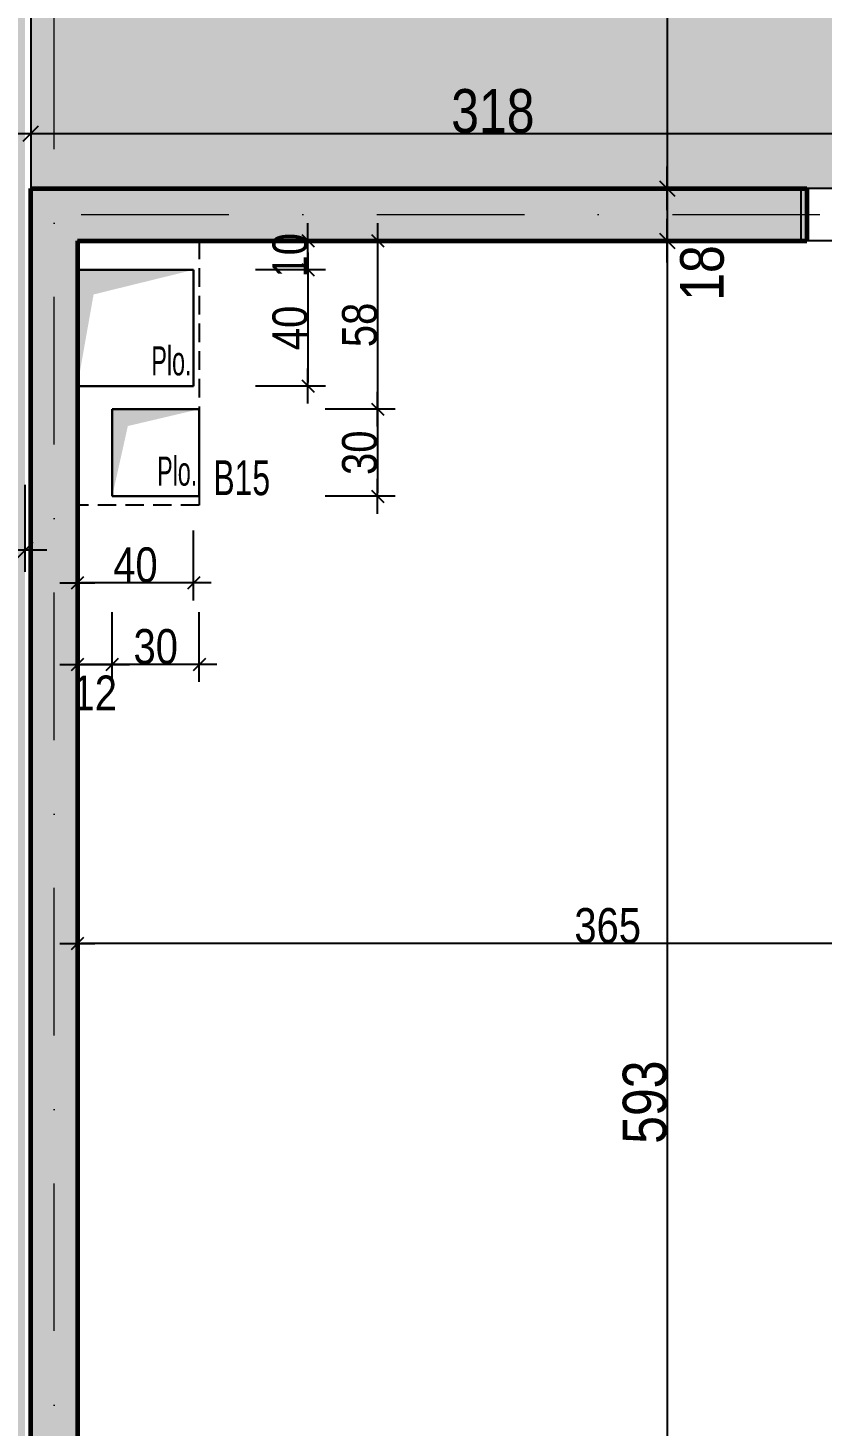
# Model space of a CAD drawing. Header units: millimetres. Extents: x 0 to 26881, y -27198 to -22998.
# Drawn here: x 21309.2 to 21582.5, y -24979.4 to -24498.2 of the extents above; entities that cross this region are included whole.
import ezdxf

# ---------------------------------------------------------------- set-up
doc = ezdxf.new("R2010")
doc.units = ezdxf.units.MM
for name, pattern in [('CACHE', [9.524999999999999, 6.35, -3.175]), ('CACHEX2', [19.049999999999997, 12.7, -6.35]), ('TIRETPTX2', [50.8, 25.4, -12.7, 0, -12.7])]:
    doc.linetypes.add(name, pattern=pattern)
for name, color, linetype in [('01_cote_gen', 4, 'Continuous'), ('01_linteaux', 2, 'Continuous'), ('01_murs_sup', 2, 'CACHEX2'), ('01_poch_murs', 253, 'Continuous'), ('01_resv', 32, 'Continuous'), ('01_texte', 230, 'Continuous'), ('AA_COTES', 2, 'Continuous')]:
    doc.layers.add(name, color=color, linetype=linetype)
doc.layers.add('01_murs_coup', color=5, linetype='Continuous', lineweight=60)
doc.layers.add('01_tram_axes', color=2, linetype='TIRETPTX2', lineweight=9)
doc.styles.add('STYLE2', font='ARIALN.TTF')
doc.dimstyles.new('JB50', dxfattribs={"dimscale": 0.1, "dimtxt": 150, "dimasz": 15, "dimexe": 0.1, "dimexo": 0.1, "dimgap": 0.09, "dimtad": 1, "dimdec": 1, "dimdsep": 46, "dimtxsty": 'STYLE2', "dimblk1": 'BOND_G', "dimblk2": 'BOND_D', "dimsah": 1, "dimcen": 1.5, "dimdle": 0.01, "dimse1": 1, "dimse2": 1, "dimclrd": 4, "dimclre": 2, "dimclrt": 6, "dimazin": 2, "dimtfac": 2.333333333333333, "dimtdec": 1, "dimtix": 1, "dimtmove": 2, "dimatfit": 3, "dimldrblk": 'BOND_G', "dimfxl": 1, "dimtolj": 1, "dimtzin": 0, "dimarcsym": 0})
doc.dimstyles.new('JB50res', dxfattribs={"dimscale": 0.1, "dimtxt": 120, "dimasz": 12, "dimexe": 0.1, "dimexo": 0.1, "dimgap": 0.09, "dimtad": 1, "dimdec": 1, "dimdsep": 46, "dimtxsty": 'STYLE2', "dimblk1": 'BOND_G', "dimblk2": 'BOND_D', "dimsah": 1, "dimcen": 1.5, "dimdle": 0.01, "dimse1": 1, "dimse2": 1, "dimclrd": 4, "dimclre": 2, "dimclrt": 6, "dimazin": 2, "dimtfac": 2.333333333333333, "dimtdec": 1, "dimtix": 1, "dimtmove": 2, "dimatfit": 3, "dimldrblk": 'BOND_G', "dimfxl": 1, "dimtolj": 1, "dimtzin": 0, "dimarcsym": 0})

# ---------------------------------------------------------------- blocks, each defined once
blk = doc.blocks.new('BOND_G')
at = {"layer": 'AA_COTES', "color": 0}
for p, q in [((0, -5), (0, 14.99999999999999)), ((5, 0), (-5, 0)), ((1.767766952966312, 1.767766952966312), (-1.767766952966426, -1.767766952966426))]:
    blk.add_line(p, q, dxfattribs=at)
blk = doc.blocks.new('BOND_D')
at = {"layer": 'AA_COTES', "color": 0}
for p, q in [((0, 5), (0, -15)), ((5, 0), (-5, 0)), ((-1.767766952966312, -1.767766952966312), (1.767766952966426, 1.767766952966426))]:
    blk.add_line(p, q, dxfattribs=at)
blk = doc.blocks.new('*D2658')
at = {"layer": '01_cote_gen', "color": 4, "lineweight": -2, "transparency": 16777216}
blk.add_line((21306.72003222393, -24677.92587362898), (21293.72003222393, -24677.92587362898), dxfattribs=at)
at = {"layer": 'Defpoints', "color": 0, "transparency": 16777216}
for p in [(21292.22003222393, -24662.1052872217), (21308.22003222393, -24662.1052872217), (21292.22003222393, -24677.92587362898)]:
    blk.add_point(p, dxfattribs=at)
at = {"layer": '01_cote_gen', "color": 4, "lineweight": -2, "transparency": 16777216, "xscale": 1.5, "yscale": 1.5, "zscale": 1.5, "rotation": 180}
blk.add_blockref('BOND_D', (21292.22003222393, -24677.92587362898), dxfattribs=at)
at = {"layer": '01_cote_gen', "color": 4, "lineweight": -2, "transparency": 16777216, "xscale": 1.5, "yscale": 1.5, "zscale": 1.5}
blk.add_blockref('BOND_G', (21308.22003222393, -24677.92587362898), dxfattribs=at)
at = {"layer": '01_cote_gen', "color": 6, "transparency": 16777216, "insert": (21277.72001498553, -24692.03396053171), "char_height": 15, "attachment_point": 5, "style": 'STYLE2'}
blk.add_mtext('\\A1;16', dxfattribs=at)
blk = doc.blocks.new('*D2695')
at = {"layer": '01_cote_gen', "color": 4, "lineweight": -2, "ltscale": 0.1, "transparency": 16777216}
blk.add_line((21529.18629989924, -24424.91393011009), (21529.18629989924, -24551.91393010791), dxfattribs=at)
at = {"layer": 'Defpoints', "color": 0, "ltscale": 0.1, "transparency": 16777216}
for p in [(21536.47510400478, -24423.41393011009), (21491.93248431692, -24553.41393010791), (21529.18629989924, -24553.41393010791)]:
    blk.add_point(p, dxfattribs=at)
at = {"layer": '01_cote_gen', "color": 4, "lineweight": -2, "ltscale": 0.1, "transparency": 16777216, "xscale": 1.5, "yscale": 1.5, "zscale": 1.5}
for name, p, rotation in [('BOND_G', (21529.18629989924, -24423.41393011009), 90), ('BOND_D', (21529.18629989924, -24553.41393010791), 270)]:
    blk.add_blockref(name, p, dxfattribs=dict(at, rotation=rotation))
at = {"layer": '01_cote_gen', "color": 6, "ltscale": 0.1, "transparency": 16777216, "insert": (21521.51870508342, -24474.11452187175), "char_height": 15, "attachment_point": 5, "rotation": 90, "style": 'STYLE2'}
blk.add_mtext('\\A1;130', dxfattribs=at)
blk = doc.blocks.new('*D2679')
at = {"layer": '01_cote_gen', "color": 4, "lineweight": -2, "ltscale": 0.1, "transparency": 16777216}
blk.add_line((21529.18629989924, -24554.91393010791), (21529.18629989924, -24569.91393010798), dxfattribs=at)
at = {"layer": 'Defpoints', "color": 0, "ltscale": 0.1, "transparency": 16777216}
for p in [(21491.93248431692, -24553.41393010791), (21490.54023354801, -24571.41393010798), (21529.18629989924, -24571.41393010798)]:
    blk.add_point(p, dxfattribs=at)
at = {"layer": '01_cote_gen', "color": 4, "lineweight": -2, "ltscale": 0.1, "transparency": 16777216, "xscale": 1.5, "yscale": 1.5, "zscale": 1.5}
for name, p, rotation in [('BOND_G', (21529.18629989924, -24553.41393010791), 90), ('BOND_D', (21529.18629989924, -24571.41393010798), 270)]:
    blk.add_blockref(name, p, dxfattribs=dict(at, rotation=rotation))
at = {"layer": '01_cote_gen', "color": 6, "ltscale": 0.1, "transparency": 16777216, "insert": (21541.27290466866, -24582.53514350766), "char_height": 15, "attachment_point": 5, "rotation": 90, "style": 'STYLE2'}
blk.add_mtext('\\A1;18', dxfattribs=at)
blk = doc.blocks.new('*D2680')
at = {"layer": '01_cote_gen', "color": 4, "lineweight": -2, "ltscale": 0.1, "transparency": 16777216}
blk.add_line((21529.18629989925, -24572.91393010798), (21529.18629989924, -25162.91393011008), dxfattribs=at)
at = {"layer": 'Defpoints', "color": 0, "ltscale": 0.1, "transparency": 16777216}
for p in [(21490.54023354801, -24571.41393010798), (21508.63592616137, -25164.41393011008), (21529.18629989924, -25164.41393011008)]:
    blk.add_point(p, dxfattribs=at)
at = {"layer": '01_cote_gen', "color": 4, "lineweight": -2, "ltscale": 0.1, "transparency": 16777216, "xscale": 1.5, "yscale": 1.5, "zscale": 1.5}
for name, p, rotation in [('BOND_G', (21529.18629989925, -24571.41393010798), 90), ('BOND_D', (21529.18629989924, -25164.41393011008), 270)]:
    blk.add_blockref(name, p, dxfattribs=dict(at, rotation=rotation))
at = {"layer": '01_cote_gen', "color": 6, "ltscale": 0.1, "transparency": 16777216, "insert": (21521.51870508342, -24867.91393010903), "char_height": 15, "attachment_point": 5, "rotation": 90, "style": 'STYLE2'}
blk.add_mtext('\\A1;593', dxfattribs=at)
blk = doc.blocks.new('*D3520')
at = {"layer": '01_cote_gen', "color": 4, "lineweight": -2, "ltscale": 0.1, "transparency": 16777216}
blk.add_line((21311.72003215151, -24534.50470549986), (21626.72003214593, -24534.50470549986), dxfattribs=at)
at = {"layer": 'Defpoints', "color": 0, "ltscale": 0.1, "transparency": 16777216}
for p in [(21628.22003214593, -24534.50470549986), (21310.22003215151, -24539.94767353433), (21628.22003214593, -24544.55341939174)]:
    blk.add_point(p, dxfattribs=at)
at = {"layer": '01_cote_gen', "color": 4, "lineweight": -2, "ltscale": 0.1, "transparency": 16777216, "xscale": 1.5, "yscale": 1.5, "zscale": 1.5, "rotation": 180}
blk.add_blockref('BOND_G', (21310.22003215151, -24534.50470549986), dxfattribs=at)
at = {"layer": '01_cote_gen', "color": 4, "lineweight": -2, "ltscale": 0.1, "transparency": 16777216, "xscale": 1.5, "yscale": 1.5, "zscale": 1.5}
blk.add_blockref('BOND_D', (21628.22003214593, -24534.50470549986), dxfattribs=at)
at = {"layer": '01_cote_gen', "color": 6, "ltscale": 0.1, "transparency": 16777216, "insert": (21469.22003214873, -24526.83711068403), "char_height": 15, "attachment_point": 5, "style": 'STYLE2'}
blk.add_mtext('\\A1;318', dxfattribs=at)
blk = doc.blocks.new('*D3521')
at = {"layer": '01_cote_gen', "color": 4, "lineweight": -2, "ltscale": 0.1, "transparency": 16777216}
for p, q in [((21253.51967478677, -24551.91393010973), (21253.51967478677, -24550.41393010973)), ((21253.51967478677, -24553.41393010973), (21253.51967478677, -24568.39678038122)), ((21253.51967478677, -24569.89678038122), (21253.51967478677, -24571.39678038122))]:
    blk.add_line(p, q, dxfattribs=at)
at = {"layer": 'Defpoints', "color": 0, "ltscale": 0.1, "transparency": 16777216}
for p in [(21340.47778330051, -24553.41393010973), (21253.51967478677, -24568.39678038122), (21275.78433633334, -24568.39678038122)]:
    blk.add_point(p, dxfattribs=at)
at = {"layer": '01_cote_gen', "color": 4, "lineweight": -2, "ltscale": 0.1, "transparency": 16777216, "xscale": 1.5, "yscale": 1.5, "zscale": 1.5}
for name, p, rotation in [('BOND_G', (21253.51967478677, -24553.41393010973), 270), ('BOND_D', (21253.51967478677, -24568.39678038122), 90)]:
    blk.add_blockref(name, p, dxfattribs=dict(at, rotation=rotation))
at = {"layer": '01_cote_gen', "color": 6, "ltscale": 0.1, "transparency": 16777216, "insert": (21245.85207997095, -24560.90535524547), "char_height": 15, "attachment_point": 5, "rotation": 90, "style": 'STYLE2'}
blk.add_mtext('\\A1;15', dxfattribs=at)
blk = doc.blocks.new('*D3839')
at = {"layer": '01_resv', "color": 4, "lineweight": -2, "ltscale": 0.1, "transparency": 16777216}
blk.add_line((21690.04511690411, -24813.33264646216), (21327.42023529826, -24813.33264646216), dxfattribs=at)
at = {"layer": 'Defpoints', "color": 0, "ltscale": 0.1, "transparency": 16777216}
for p in [(21326.22023529826, -24795.33264646559), (21691.24511690411, -24795.33264646216), (21326.22023529826, -24813.33264646216)]:
    blk.add_point(p, dxfattribs=at)
at = {"layer": '01_resv', "color": 4, "lineweight": -2, "ltscale": 0.1, "transparency": 16777216, "xscale": 1.2, "yscale": 1.2, "zscale": 1.2, "rotation": 180}
blk.add_blockref('BOND_D', (21326.22023529826, -24813.33264646216), dxfattribs=at)
at = {"layer": '01_resv', "color": 4, "lineweight": -2, "ltscale": 0.1, "transparency": 16777216, "xscale": 1.2, "yscale": 1.2, "zscale": 1.2}
blk.add_blockref('BOND_G', (21691.24511690411, -24813.33264646216), dxfattribs=at)
at = {"layer": '01_resv', "color": 6, "ltscale": 0.1, "transparency": 16777216, "insert": (21508.73267610118, -24807.19677060951), "char_height": 12, "attachment_point": 5, "style": 'STYLE2'}
blk.add_mtext('\\A1;365', dxfattribs=at)
blk = doc.blocks.new('*D3840')
at = {"layer": '01_resv', "color": 4, "lineweight": -2, "ltscale": 0.1, "transparency": 16777216}
for p, q in [((21405.56999504726, -24570.21388597669), (21405.56999504726, -24569.01388597669)), ((21405.56999504725, -24581.43228856273), (21405.56999504726, -24571.41388597669)), ((21405.56999504725, -24582.63228856273), (21405.56999504725, -24583.83228856273))]:
    blk.add_line(p, q, dxfattribs=at)
at = {"layer": 'Defpoints', "color": 0, "ltscale": 0.1, "transparency": 16777216}
for p in [(21362.07936804743, -24571.41388597669), (21405.56999504726, -24571.41388597669), (21366.22023529651, -24581.43228856273)]:
    blk.add_point(p, dxfattribs=at)
at = {"layer": '01_resv', "color": 4, "lineweight": -2, "ltscale": 0.1, "transparency": 16777216, "xscale": 1.2, "yscale": 1.2, "zscale": 1.2}
for name, p, rotation in [('BOND_D', (21405.56999504726, -24571.41388597669), 270), ('BOND_G', (21405.56999504725, -24581.43228856273), 90)]:
    blk.add_blockref(name, p, dxfattribs=dict(at, rotation=rotation))
at = {"layer": '01_resv', "color": 6, "ltscale": 0.1, "transparency": 16777216, "insert": (21399.4341191946, -24576.4230872697), "char_height": 12, "attachment_point": 5, "rotation": 90, "style": 'STYLE2'}
blk.add_mtext('\\A1;10', dxfattribs=at)
blk = doc.blocks.new('*D3841')
at = {"layer": '01_resv', "color": 4, "lineweight": -2, "ltscale": 0.1, "transparency": 16777216}
blk.add_line((21405.56999504726, -24582.63228856273), (21405.56999504726, -24620.23228856272), dxfattribs=at)
at = {"layer": 'Defpoints', "color": 0, "ltscale": 0.1, "transparency": 16777216}
for p in [(21366.22023529651, -24581.43228856273), (21366.22023529651, -24621.43228856272), (21405.56999504726, -24621.43228856272)]:
    blk.add_point(p, dxfattribs=at)
at = {"layer": '01_resv', "color": 4, "lineweight": -2, "ltscale": 0.1, "transparency": 16777216, "xscale": 1.2, "yscale": 1.2, "zscale": 1.2}
for name, p, rotation in [('BOND_G', (21405.56999504726, -24581.43228856273), 90), ('BOND_D', (21405.56999504726, -24621.43228856272), 270)]:
    blk.add_blockref(name, p, dxfattribs=dict(at, rotation=rotation))
at = {"layer": '01_resv', "color": 6, "ltscale": 0.1, "transparency": 16777216, "insert": (21399.4341191946, -24601.43228856272), "char_height": 12, "attachment_point": 5, "rotation": 90, "style": 'STYLE2'}
blk.add_mtext('\\A1;40', dxfattribs=at)
blk = doc.blocks.new('*D3842')
at = {"layer": '01_resv', "color": 4, "lineweight": -2, "ltscale": 0.1, "transparency": 16777216}
blk.add_line((21365.02023529651, -24689.19014556441), (21327.42023529665, -24689.19014556441), dxfattribs=at)
at = {"layer": 'Defpoints', "color": 0, "ltscale": 0.1, "transparency": 16777216}
for p in [(21366.22023529651, -24621.43228856272), (21326.22023529665, -24624.00365566334), (21326.22023529665, -24689.19014556441)]:
    blk.add_point(p, dxfattribs=at)
at = {"layer": '01_resv', "color": 4, "lineweight": -2, "ltscale": 0.1, "transparency": 16777216, "xscale": 1.2, "yscale": 1.2, "zscale": 1.2, "rotation": 180}
blk.add_blockref('BOND_D', (21326.22023529665, -24689.19014556441), dxfattribs=at)
at = {"layer": '01_resv', "color": 4, "lineweight": -2, "ltscale": 0.1, "transparency": 16777216, "xscale": 1.2, "yscale": 1.2, "zscale": 1.2}
blk.add_blockref('BOND_G', (21366.22023529651, -24689.19014556441), dxfattribs=at)
at = {"layer": '01_resv', "color": 6, "ltscale": 0.1, "transparency": 16777216, "insert": (21346.22023529658, -24683.05426971175), "char_height": 12, "attachment_point": 5, "style": 'STYLE2'}
blk.add_mtext('\\A1;40', dxfattribs=at)
blk = doc.blocks.new('*D3843')
at = {"layer": '01_resv', "color": 4, "lineweight": -2, "ltscale": 0.1, "transparency": 16777216}
blk.add_line((21366.99551828277, -24717.29590505795), (21339.39551828277, -24717.29590505795), dxfattribs=at)
at = {"layer": 'Defpoints', "color": 0, "ltscale": 0.1, "transparency": 16777216}
for p in [(21338.19551828277, -24659.39159909834), (21368.19551828277, -24659.39159909834), (21338.19551828277, -24717.29590505795)]:
    blk.add_point(p, dxfattribs=at)
at = {"layer": '01_resv', "color": 4, "lineweight": -2, "ltscale": 0.1, "transparency": 16777216, "xscale": 1.2, "yscale": 1.2, "zscale": 1.2, "rotation": 180}
blk.add_blockref('BOND_D', (21338.19551828277, -24717.29590505795), dxfattribs=at)
at = {"layer": '01_resv', "color": 4, "lineweight": -2, "ltscale": 0.1, "transparency": 16777216, "xscale": 1.2, "yscale": 1.2, "zscale": 1.2}
blk.add_blockref('BOND_G', (21368.19551828277, -24717.29590505795), dxfattribs=at)
at = {"layer": '01_resv', "color": 6, "ltscale": 0.1, "transparency": 16777216, "insert": (21353.19551828277, -24711.16002920529), "char_height": 12, "attachment_point": 5, "style": 'STYLE2'}
blk.add_mtext('\\A1;30', dxfattribs=at)
blk = doc.blocks.new('*D3844')
at = {"layer": '01_resv', "color": 4, "lineweight": -2, "ltscale": 0.1, "transparency": 16777216}
blk.add_line((21336.99551828277, -24717.29590505795), (21327.42023529698, -24717.29590505795), dxfattribs=at)
at = {"layer": 'Defpoints', "color": 0, "ltscale": 0.1, "transparency": 16777216}
for p in [(21326.22023529698, -24659.39159909845), (21338.19551828277, -24659.39159909834), (21326.22023529698, -24717.29590505795)]:
    blk.add_point(p, dxfattribs=at)
at = {"layer": '01_resv', "color": 4, "lineweight": -2, "ltscale": 0.1, "transparency": 16777216, "xscale": 1.2, "yscale": 1.2, "zscale": 1.2, "rotation": 180}
blk.add_blockref('BOND_D', (21326.22023529698, -24717.29590505795), dxfattribs=at)
at = {"layer": '01_resv', "color": 4, "lineweight": -2, "ltscale": 0.1, "transparency": 16777216, "xscale": 1.2, "yscale": 1.2, "zscale": 1.2}
blk.add_blockref('BOND_G', (21338.19551828277, -24717.29590505795), dxfattribs=at)
at = {"layer": '01_resv', "color": 6, "ltscale": 0.1, "transparency": 16777216, "insert": (21332.20787678988, -24727.08657708041), "char_height": 12, "attachment_point": 5, "style": 'STYLE2'}
blk.add_mtext('\\A1;12', dxfattribs=at)
blk = doc.blocks.new('*D3845')
at = {"layer": '01_resv', "color": 4, "lineweight": -2, "ltscale": 0.1, "transparency": 16777216}
blk.add_line((21429.53743488216, -24572.61388597585), (21429.53743488216, -24628.19159909834), dxfattribs=at)
at = {"layer": 'Defpoints', "color": 0, "ltscale": 0.1, "transparency": 16777216}
for p in [(21424.62161077655, -24571.41388597585), (21368.19551828277, -24629.39159909834), (21429.53743488216, -24629.39159909834)]:
    blk.add_point(p, dxfattribs=at)
at = {"layer": '01_resv', "color": 4, "lineweight": -2, "ltscale": 0.1, "transparency": 16777216, "xscale": 1.2, "yscale": 1.2, "zscale": 1.2}
for name, p, rotation in [('BOND_G', (21429.53743488216, -24571.41388597585), 90), ('BOND_D', (21429.53743488216, -24629.39159909834), 270)]:
    blk.add_blockref(name, p, dxfattribs=dict(at, rotation=rotation))
at = {"layer": '01_resv', "color": 6, "ltscale": 0.1, "transparency": 16777216, "insert": (21423.40155902951, -24600.40274253709), "char_height": 12, "attachment_point": 5, "rotation": 90, "style": 'STYLE2'}
blk.add_mtext('\\A1;58', dxfattribs=at)
blk = doc.blocks.new('*D3846')
at = {"layer": '01_resv', "color": 4, "lineweight": -2, "ltscale": 0.1, "transparency": 16777216}
blk.add_line((21429.53743488216, -24630.59159909834), (21429.53743488216, -24658.19159909834), dxfattribs=at)
at = {"layer": 'Defpoints', "color": 0, "ltscale": 0.1, "transparency": 16777216}
for p in [(21411.53743488216, -24629.39159909834), (21368.19551828277, -24659.39159909834), (21429.53743488216, -24659.39159909834)]:
    blk.add_point(p, dxfattribs=at)
at = {"layer": '01_resv', "color": 4, "lineweight": -2, "ltscale": 0.1, "transparency": 16777216, "xscale": 1.2, "yscale": 1.2, "zscale": 1.2}
for name, p, rotation in [('BOND_G', (21429.53743488216, -24629.39159909834), 90), ('BOND_D', (21429.53743488216, -24659.39159909834), 270)]:
    blk.add_blockref(name, p, dxfattribs=dict(at, rotation=rotation))
at = {"layer": '01_resv', "color": 6, "ltscale": 0.1, "transparency": 16777216, "insert": (21423.40155902951, -24644.39159909834), "char_height": 12, "attachment_point": 5, "rotation": 90, "style": 'STYLE2'}
blk.add_mtext('\\A1;30', dxfattribs=at)

msp = doc.modelspace()

# ---------------------------------------------------------------- hatches: boundary and pattern name
at = {"layer": '01_murs_sup', "ltscale": 0.1}
h = msp.add_hatch(dxfattribs=at)
h.set_pattern_fill('DASH', color=256, scale=2.5, angle=135)
h.set_pattern_definition([(135, (-8664.741573914653, 5453.817157772795), (-11.22532015133644, 8.881784197001252e-16), [7.9375, -7.9375])])
h.paths.add_polyline_path([(20037.21940923445, -23796.41393011009), (19924.22033848561, -23796.41393011009), (19924.22033848561, -24268.41392967456), (19940.22033848561, -24268.41392967456), (19940.22033848561, -23812.41393011009), (20037.21940923445, -23812.41393011009)])
h.paths.add_polyline_path([(20337.21940923445, -23796.41393011009), (20237.21940923445, -23796.41393011009), (20237.21940923445, -23812.41393011009), (20337.21940923445, -23812.41393011009)])
h.paths.add_polyline_path([(20637.21940923445, -23796.41393011009), (20558.21970575739, -23796.41393011009), (20558.21970575739, -23596.41393011009), (20540.21970575739, -23596.41393011009), (20540.21970575739, -23796.41393011009), (20437.21940923445, -23796.41393011009), (20437.21940923445, -23812.41393011009), (20540.21970575738, -23812.41393011009), (20540.21970575738, -24457.4204008723), (20558.21970575738, -24457.4204008723), (20558.21970575738, -24423.4204008723), (20931.22075417563, -24423.4204008723), (20931.21962934305, -24405.39323137515), (20558.21970575738, -24405.41638696094), (20558.21970575738, -23812.41393011009), (20637.21940923445, -23812.41393011009)])
h.paths.add_polyline_path([(21037.21939117342, -23796.41393011009), (20837.21940923445, -23796.41393011009), (20837.21940923445, -23812.41393011009), (21037.21939117342, -23812.41393011009)])
h.paths.add_polyline_path([(21308.21968911029, -23596.41397941199), (21292.21968911029, -23596.41397941199), (21292.21968911029, -23796.41393011009), (21137.21939117342, -23796.41393011009), (21137.21939117342, -23812.41393011009), (21292.21968911028, -23812.41393011009), (21292.21968911028, -24405.41396151676), (21033.21965410959, -24405.41396151676), (21033.21965410959, -24423.413961552), (21308.21968911029, -24423.39677860973)])
h.paths.add_polyline_path([(21536.22003214656, -23796.41393011009), (21310.22003214663, -23796.41393011009), (21310.22003214897, -24423.41393011009), (21575.2200321461, -24423.41393011009), (21575.22003214593, -24405.41393011009), (21326.22003214891, -24405.41393011009), (21326.22003214668, -23812.41393011009), (21536.22003214663, -23812.41393011009)])
h.paths.add_polyline_path([(21794.22003214656, -23796.41393011009), (21636.22003214656, -23796.41393011009), (21636.22003214663, -23812.41393011009), (21794.22003214663, -23812.41393011009)])
h.paths.add_polyline_path([(22112.2200321469, -23796.41393011009), (21894.22003214656, -23796.41393011009), (21894.22003214663, -23812.41393011009), (22112.22003214696, -23812.41393011009)])
h.paths.add_polyline_path([(22349.22003214662, -23796.41393011016), (22212.220032147, -23796.4139301102), (22212.22003214707, -23812.4139301102), (22333.22003214668, -23812.41393011017), (22333.22003214688, -23863.41393011017), (22349.22003214688, -23863.41393011016)])
h.paths.add_polyline_path([(22349.22003214763, -24063.41393011016), (22333.22003214763, -24063.41393011017), (22333.22003214818, -24212.41393011017), (22349.22003214819, -24212.41393011016)])
h.paths.add_polyline_path([(22349.22003214857, -24312.41393011016), (22333.22003214856, -24312.41393011016), (22333.2200321492, -24481.41393011009), (21907.2200321492, -24481.4139301101), (21907.22003214895, -24416.41393011009), (21887.22003214895, -24416.41393011009), (21887.2200321492, -24481.4139301101), (21721.22003214919, -24481.4139301101), (21721.22003214891, -24405.41393011009), (21677.22003214593, -24405.41393011009), (21677.2200321461, -24423.41393011009), (21703.22003214898, -24423.41393011009), (21703.22003214947, -24553.41393011009), (21677.22003214602, -24553.4139301069), (21677.22003214619, -24571.4139301069), (21721.22003214953, -24571.41393011009), (21721.22003214926, -24499.4139301101), (21887.22003214926, -24499.41393011009), (21887.22003214951, -24564.4139301101), (21907.22003214951, -24564.4139301101), (21907.22003214926, -24499.4139301101), (22333.22003214926, -24499.41393011009), (22333.22003214989, -24667.41393011016), (22349.2200321499, -24667.41393011016)])
h.paths.add_polyline_path([(22349.22003215028, -24767.41393011016), (22333.22003215027, -24767.41393011017), (22333.22003215063, -24863.41393011017), (22349.22003215063, -24863.41393011016)])
h.paths.add_polyline_path([(21575.22003214602, -24553.4139301069), (21310.22003215181, -24553.41393011009), (21310.22003215181, -25180.41393011009), (21571.2200321518, -25180.41393011009), (21571.22003215173, -25164.41393011009), (21326.22003215166, -25164.41393011009), (21326.2200321461, -24571.41393011009), (21575.22003214619, -24571.4139301069)])
h.paths.add_polyline_path([(21308.22003214607, -24568.39678038121), (21069.22002096718, -24568.39678038121), (21069.22002096718, -24586.39678038121), (21292.22003214607, -24586.39678038121), (21292.22003214607, -24926.39678038121), (20952.22002783533, -24926.39678038121), (20952.22004051615, -24586.39677987164), (20967.22002083231, -24586.39678038121), (20967.22002083231, -24568.39678038121), (20869.22002083231, -24568.39678038121), (20869.22002083231, -24586.39678038121), (20932.22003443682, -24586.39678038121), (20932.22003443682, -24749.39678172238), (20707.21968876748, -24749.39678172238), (20707.21968876748, -24586.39678038121), (20767.22002083231, -24586.39678038121), (20767.22002083231, -24568.39678038121), (20687.21968876748, -24568.39678038121), (20687.21968876748, -24989.38875761353), (20913.18241445045, -24989.38875761353), (20913.18240829581, -25154.38876009204), (20688.21970566856, -25154.38875171237), (20688.21970566856, -25338.38873337051), (20706.21970566856, -25338.38873337051), (20706.21970566856, -25174.38873565693), (20933.18244796749, -25174.38873565693), (20933.18243300495, -24946.40018040749), (21292.22003215386, -24946.39675681899), (21292.22003215217, -25219.41394693739), (21308.22003215217, -25219.41394693739)])
h.paths.add_polyline_path([(20932.22003369089, -24769.39678172238), (20932.2200303342, -24859.39678172238), (20707.21968876748, -24859.39678172238), (20707.21968876748, -24769.39678172238)], flags=16)
h.paths.add_polyline_path([(20932.22002958827, -24879.39678172238), (20932.22002783533, -24926.39678240376), (20913.18241680044, -24926.39678169373), (20913.18241519647, -24969.38875761353), (20707.21968876748, -24969.38874993095), (20707.21968876748, -24879.39678172238)], flags=16)
h.paths.add_polyline_path([(20558.21970575738, -24559.42043509289), (20540.21970575738, -24559.42043509289), (20540.21970575738, -24623.41393743654), (19940.22033848561, -24623.41393743652), (19940.22033848561, -24368.41392967456), (19924.22033848561, -24368.41392967456), (19924.22033848561, -24768.41392967457), (19940.22033848561, -24768.41392967457), (19940.22033848561, -24641.41393743654), (20540.2197057574, -24641.41393743654), (20540.21970575738, -25047.4061299458), (20558.21970575738, -25047.40612994579)])
at = {"layer": '01_poch_murs', "ltscale": 0.1}
h = msp.add_hatch(dxfattribs=at)
h.set_pattern_fill('SACNCR', color=256, scale=10, angle=90)
h.set_pattern_definition([(135, (0, 0), (-16.83798022700466, -16.83798022700466), []), (135, (1.031030140202157e-15, 16.838), (-16.83798022700466, -16.83798022700466), [0, -23.8125])])
edge = h.paths.add_edge_path()
edge.add_arc((22466.28684696055, -24503.34728134513), 30.98012461480903, 0, 360)
edge = h.paths.add_edge_path()
edge.add_arc((20598.55698271428, -24883.71850286782), 30.98012461480539, 0, 360)
h.paths.add_polyline_path([(21308.21968911028, -24423.39677860973), (21033.21965410959, -24423.413961552), (21033.21965410959, -24423.4204008723), (20931.22075417563, -24423.4204008723), (20558.21970575738, -24423.4204008723), (20558.21970575738, -24457.4204008723), (20558.21970575738, -24559.42043509289), (20558.21970575738, -25047.40612994579), (20558.21970575738, -25149.40613008066), (20558.21970575738, -25640.41612697057), (20581.21970566856, -25640.41612697058), (20683.21970566856, -25640.41612697058), (20688.21970566856, -25640.41612697057), (20688.21970566856, -25440.38873350537), (20688.21970566856, -25338.38873337051), (20688.21970566856, -25154.38875171237), (20710.18240829581, -25154.38875253046), (20710.18241445046, -24989.38875761353), (20687.21968876748, -24989.38875761353), (20687.21968876748, -24568.39678038121), (20767.22002083231, -24568.39678038121), (20869.22002083231, -24568.39678038121), (20967.22002083231, -24568.39678038121), (21069.22002096718, -24568.39678038121), (21308.21968911028, -24568.39678038121)])
edge = h.paths.add_edge_path()
edge.add_arc((22718.99891028143, -24503.34728134514), 30.98012461480539, 0, 360)
h.paths.add_polyline_path([(22929.22003214823, -24446.41393011009), (22929.22003214809, -24388.41393011009), (22761.22003214809, -24388.41393011008), (22761.22003214818, -24423.41393011009), (22172.22003214898, -24423.41393011009), (22070.22003214898, -24423.41393011009), (21679.2200321461, -24423.41393011009), (21577.2200321461, -24423.41393011103), (21310.22003214897, -24423.41393011009), (21310.22003215181, -24553.41393011009), (21577.22003214593, -24553.41393011009), (21679.22003214594, -24553.41393011009), (22578.22003214854, -24553.41393011009), (22680.22003214854, -24553.4139301101), (22929.2200321485, -24553.41393011009), (22929.22003214848, -24548.41393011009)])
h = msp.add_hatch(color=256, dxfattribs=at)
h.dxf.hatch_style = 1
h.paths.add_polyline_path([(22578.22003214854, -24553.41393011009), (21679.22003214593, -24553.41393011009), (21679.2200321461, -24571.41393011009), (22044.2200321461, -24571.41393011009), (22044.22003215166, -25164.41393011009), (22062.22003215166, -25164.41393010319), (22062.2200321461, -24571.41393011009), (22578.22003214854, -24571.41393011009)])
h.paths.add_polyline_path([(22044.22003215166, -25164.41393011009), (21970.22003215174, -25164.41393011009), (21970.2200321518, -25180.41393011009), (22044.22003215166, -25180.41393011009)])
h.paths.add_polyline_path([(21770.22003215174, -25164.41393011009), (21671.22003215174, -25164.41393011009), (21671.2200321518, -25180.41393011009), (21770.2200321518, -25180.41393011009)])
h.paths.add_polyline_path([(21571.22003215173, -25164.41393011009), (21326.22003215166, -25164.41393011009), (21326.2200321461, -24571.36707931707), (21368.19531512613, -24571.36906322126), (21577.2200321461, -24571.41393011009), (21577.22003214593, -24553.41393011009), (21310.22003215181, -24553.41393011009), (21310.22003215181, -25180.41393011009), (21571.2200321518, -25180.41393011009)])

# ---------------------------------------------------------------- linework, layer by layer
at = {"layer": '01_linteaux', "ltscale": 0.1}
for p, q in [((21310.22003214897, -24423.41393011009), (21310.22003215181, -24553.41393011009)), ((21679.22003214594, -24553.41393011009), (21577.22003214593, -24553.41393011104)), ((21679.22003214611, -24571.41393011009), (21577.2200321461, -24571.41393011104))]:
    msp.add_line(p, q, dxfattribs=at)
at = {"layer": '01_murs_coup'}
for p, q in [((21310.22003215181, -24553.41393011009), (21577.22003214593, -24553.41393011009)), ((21310.22003215181, -25180.41394693739), (21310.22003215181, -24553.41393011009)), ((21577.22003214593, -24553.41393011009), (21577.2200321461, -24571.41393011009)), ((21326.2200321461, -24571.41393011009), (21326.22003215166, -25164.41393011009)), ((21326.22003215166, -24571.41393011009), (21577.22003214611, -24571.41393011009))]:
    msp.add_line(p, q, dxfattribs=at)
at = {"layer": '01_murs_sup', "ltscale": 2}
for p, q in [((21310.22003215181, -24553.41393011009), (21575.22003214602, -24553.4139301069)), ((21310.22003215181, -25180.41394693739), (21310.22003215181, -24553.41393011009)), ((21575.22003214602, -24553.4139301069), (21575.22003214619, -24571.4139301069)), ((21326.2200321461, -24571.41393011009), (21326.22003215166, -25164.41393011009)), ((21326.22003215166, -24571.41393011009), (21575.22003214619, -24571.4139301069))]:
    msp.add_line(p, q, dxfattribs=at)
at = {"layer": '01_resv'}
for p, q in [((21326.53170607699, -24571.36709404791), (21368.19531512613, -24571.36906322126)), ((21326.54372764259, -24662.39809533245), (21326.54800954337, -24571.36709481479))]:
    msp.add_line(p, q, dxfattribs=at)
at = {"layer": '01_resv', "linetype": 'CACHE'}
for p, q in [((21368.19551827619, -24571.36901908835), (21368.19551827619, -24662.39805119953)), ((21368.19551827619, -24662.39805119953), (21326.54393079265, -24662.39805119953))]:
    msp.add_line(p, q, dxfattribs=at)
at = {"layer": '01_resv', "lineweight": 30}
for p, q in [((21366.22023529651, -24581.43228856272), (21326.22023529651, -24581.43228856272)), ((21366.22023529651, -24581.43228856272), (21326.22023529651, -24581.43228856272)), ((21366.22023529651, -24621.43228856272), (21366.22023529651, -24581.43228856272)), ((21326.22023529651, -24621.43228856272), (21366.22023529651, -24621.43228856272)), ((21338.19551828277, -24659.39159909834), (21338.19551828277, -24629.39159909834)), ((21338.19551828277, -24629.39159909834), (21368.19551828277, -24629.39159909834)), ((21368.19551828277, -24629.39159909834), (21368.19551823924, -24659.39159909834)), ((21368.19551828277, -24659.39159909834), (21338.19551828277, -24659.39159909834))]:
    msp.add_line(p, q, dxfattribs=at)
at = {"layer": '01_resv', "ltscale": 0.1}
for points in [[(21326.22023529662, -24621.43228856272), (21326.22023529662, -24581.43228856273), (21331.80376836206, -24589.91461292326)], [(21326.22023529662, -24581.43228856273), (21366.22023529651, -24581.43228856273), (21331.80376836206, -24589.91461292326)], [(21338.19551828277, -24659.39159909834), (21338.19551828277, -24629.39159909834), (21343.59986511894, -24635.19696755311)], [(21338.19551828277, -24629.39159909834), (21368.19551828277, -24629.39159909834), (21343.59986511894, -24635.19696755311)]]:
    msp.add_solid(points, dxfattribs=at)
at = {"layer": '01_tram_axes', "color": 253, "ltscale": 2}
for p, q in [((21318.21968914832, -26573.87663679026), (21318.21968910982, -23083.84950040168)), ((18988.48579762115, -24562.41393038173), (23635.77124897944, -24562.41393034766))]:
    msp.add_line(p, q, dxfattribs=at)

# ---------------------------------------------------------------- texts
at = {"layer": '01_texte', "style": 'STYLE2'}
for s, height, width, p in [('Plo.', 10, 0.7, (21351.68973719118, -24617.760001673)), ('Plo.', 10, 0.7, (21353.66502013391, -24655.71931220862)), ('B15', 12, 0.8, (21372.99873813781, -24658.98770992738))]:
    msp.add_text(s, height=height, dxfattribs=dict(at, width=width)).set_placement(p)

# ---------------------------------------------------------------- dimensions: what is measured, and where the dimension line sits
at = {"layer": '01_cote_gen', "ltscale": 0.1}
for base, p1, p2, picture, middle in [((21529.18629989924, -24553.41393010791), (21536.47510400478, -24423.41393011009), (21491.93248431692, -24553.41393010791), '*D2695', (21521.51870508342, -24474.11452187175)), ((21529.18629989924, -24571.41393010798), (21491.93248431692, -24553.41393010791), (21490.54023354801, -24571.41393010798), '*D2679', (21541.27290466866, -24582.53514350766))]:
    dim = msp.add_linear_dim(base=base, p1=p1, p2=p2, angle=90, dimstyle='JB50', dxfattribs=at)
    dim.commit()
    dim.dimension.update_dxf_attribs({"geometry": picture, "text_midpoint": middle, "dimtype": 160})
dim = msp.add_linear_dim(base=(21628.22003214593, -24534.50470549986), p1=(21310.22003215151, -24539.94767353433), p2=(21628.22003214593, -24544.55341939174), dimstyle='JB50', dxfattribs=at)
dim.commit()
dim.dimension.update_dxf_attribs({"geometry": '*D3520', "text_midpoint": (21469.22003214873, -24526.83711068403)})
for base, p1, p2, picture, middle in [((21253.51967478677, -24568.39678038122), (21340.47778330051, -24553.41393010973), (21275.78433633334, -24568.39678038122), '*D3521', (21245.85207997095, -24560.90535524547)), ((21529.18629989924, -25164.41393011008), (21490.54023354801, -24571.41393010798), (21508.63592616137, -25164.41393011008), '*D2680', (21521.51870508342, -24867.91393010903))]:
    dim = msp.add_linear_dim(base=base, p1=p1, p2=p2, angle=90, dimstyle='JB50', dxfattribs=at)
    dim.commit()
    dim.dimension.update_dxf_attribs({"geometry": picture, "text_midpoint": middle})
at = {"layer": '01_cote_gen'}
dim = msp.add_linear_dim(base=(21292.22003222393, -24677.92587362898), p1=(21308.22003222393, -24662.1052872217), p2=(21292.22003222393, -24662.1052872217), dimstyle='JB50', dxfattribs=at)
dim.commit()
dim.dimension.update_dxf_attribs({"geometry": '*D2658', "text_midpoint": (21277.72001498553, -24692.03396053171), "dimtype": 160})
at = {"layer": '01_resv', "ltscale": 0.1}
for base, p1, p2, picture, middle in [((21405.56999504726, -24571.41388597669), (21366.22023529651, -24581.43228856273), (21362.07936804743, -24571.41388597669), '*D3840', (21399.4341191946, -24576.4230872697)), ((21429.53743488216, -24629.39159909834), (21424.62161077655, -24571.41388597585), (21368.19551828277, -24629.39159909834), '*D3845', (21423.40155902951, -24600.40274253709)), ((21405.56999504726, -24621.43228856272), (21366.22023529651, -24581.43228856273), (21366.22023529651, -24621.43228856272), '*D3841', (21399.4341191946, -24601.43228856272)), ((21429.53743488216, -24659.39159909834), (21411.53743488216, -24629.39159909834), (21368.19551828277, -24659.39159909834), '*D3846', (21423.40155902951, -24644.39159909834))]:
    dim = msp.add_linear_dim(base=base, p1=p1, p2=p2, angle=90, dimstyle='JB50res', dxfattribs=at)
    dim.commit()
    dim.dimension.update_dxf_attribs({"geometry": picture, "text_midpoint": middle})
for base, p1, p2, picture, middle in [((21326.22023529665, -24689.19014556441), (21366.22023529651, -24621.43228856272), (21326.22023529665, -24624.00365566334), '*D3842', (21346.22023529658, -24683.05426971175)), ((21338.19551828277, -24717.29590505795), (21368.19551828277, -24659.39159909834), (21338.19551828277, -24659.39159909834), '*D3843', (21353.19551828277, -24711.16002920529)), ((21326.22023529826, -24813.33264646216), (21691.24511690411, -24795.33264646216), (21326.22023529826, -24795.33264646559), '*D3839', (21508.73267610118, -24807.19677060951))]:
    dim = msp.add_linear_dim(base=base, p1=p1, p2=p2, dimstyle='JB50res', dxfattribs=at)
    dim.commit()
    dim.dimension.update_dxf_attribs({"geometry": picture, "text_midpoint": middle})
dim = msp.add_linear_dim(base=(21326.22023529698, -24717.29590505795), p1=(21338.19551828277, -24659.39159909834), p2=(21326.22023529698, -24659.39159909845), dimstyle='JB50res', dxfattribs=at)
dim.commit()
dim.dimension.update_dxf_attribs({"geometry": '*D3844', "text_midpoint": (21332.20787678988, -24727.08657708041), "dimtype": 160})

doc.saveas('drawing.dxf')
